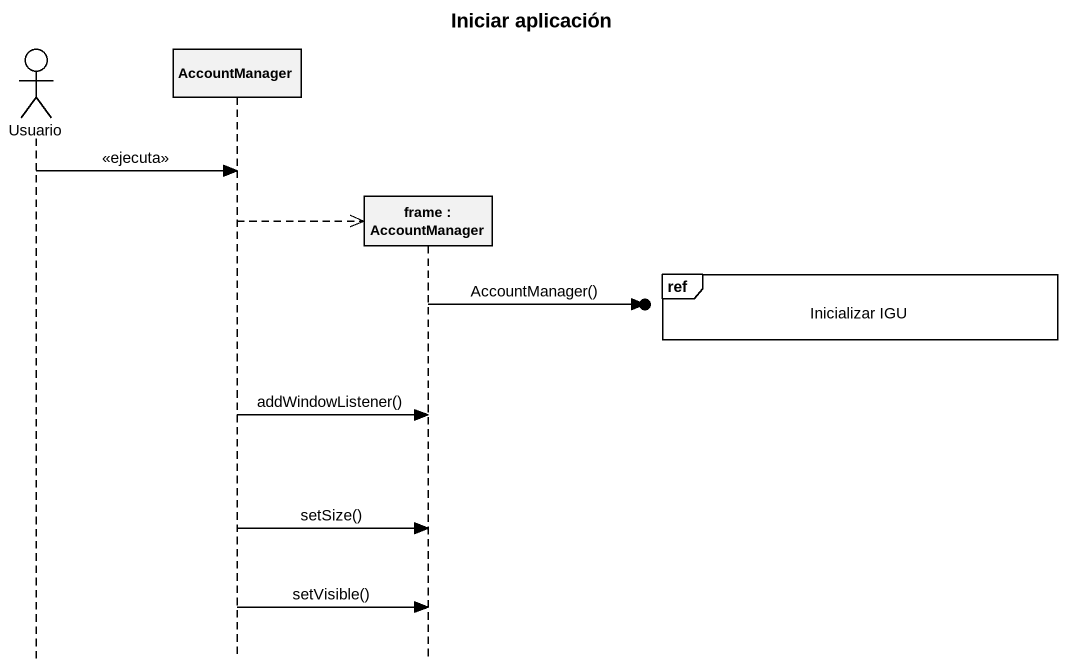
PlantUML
@startuml
title Iniciar aplicación
hide footbox
actor Usuario
participant AccountManager
participant "frame : AccountManager" as frame_

Usuario -> AccountManager : <<ejecuta>>
AccountManager -->> frame_ **
ref over frame_ : Inicializar IGU
frame_ ->o] : AccountManager()
AccountManager -> frame_ : addWindowListener()
AccountManager -> frame_ : setSize()
AccountManager -> frame_ : setVisible()
@enduml
